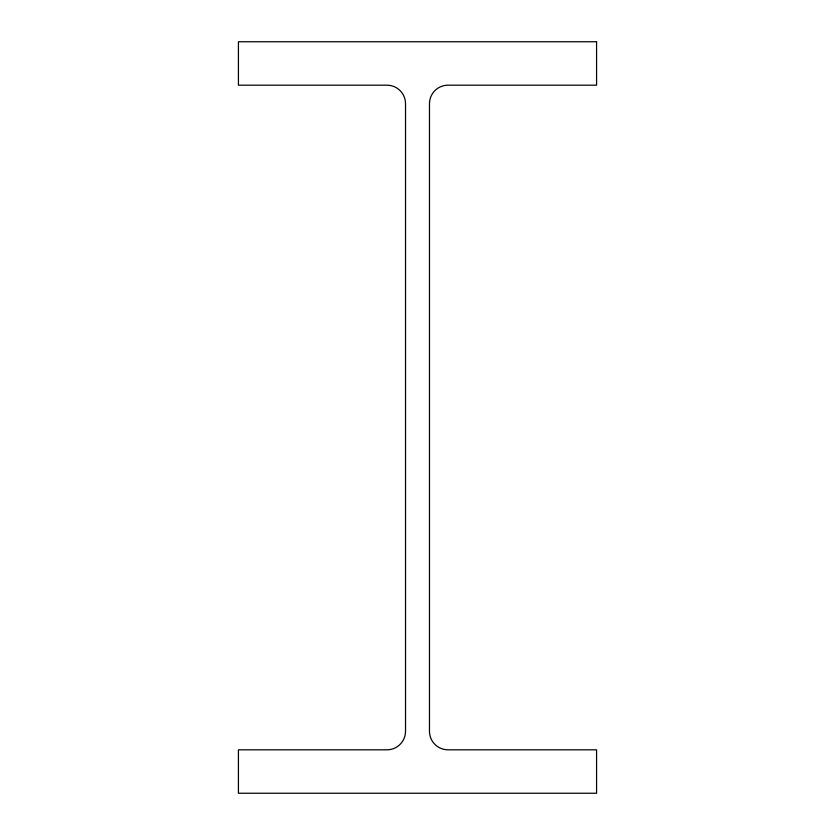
<?xml version="1.0" encoding="UTF-8"?>
<svg xmlns="http://www.w3.org/2000/svg" width="835" height="835" viewBox="0 0 835 835"><rect width="100%" height="100%" fill="white"/><g stroke="black" fill="none" stroke-linecap="round" stroke-linejoin="round"><path stroke-width="1.25" d="M596.576 41.75L238.424 41.75L238.424 85.18L386.981 85.18A18.547 18.547 0 0 1 405.528 103.728L405.528 731.272A18.547 18.547 0 0 1 386.981 749.82L238.424 749.82L238.424 793.25L596.576 793.25L596.576 749.82L448.019 749.82A18.547 18.547 0 0 1 429.472 731.272L429.472 103.728A18.547 18.547 0 0 1 448.019 85.18L596.576 85.18L596.576 41.75"/></g></svg>
